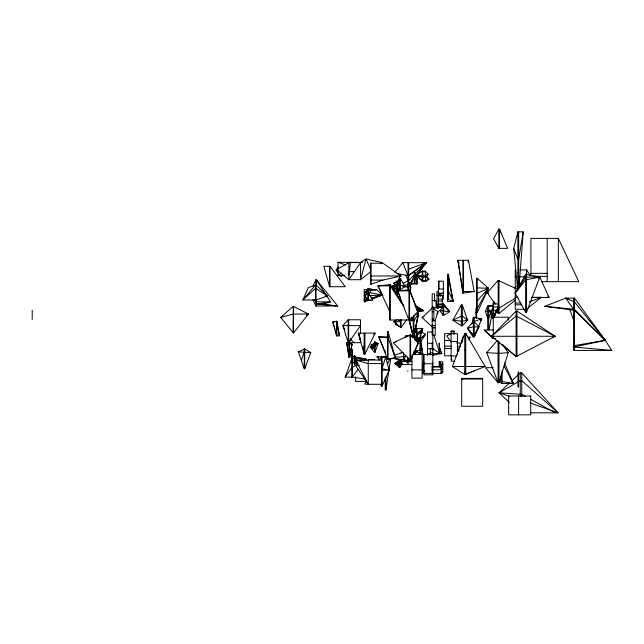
<?xml version="1.0" encoding="UTF-8"?>
<svg xmlns="http://www.w3.org/2000/svg" width="644" height="644" viewBox="0 0 644 644"><rect width="100%" height="100%" fill="white"/><g stroke="black" fill="none" stroke-linecap="round" stroke-linejoin="round"><path stroke-width="0.97" d="M364.085 353.838L364.335 333.109L364.335 354.111L364.89 354.111L375.154 333.109L358.241 333.109L364.085 353.838L364.335 348.726L363.619 346.891M519.04 286.87L523.218 231.856L517.881 231.856L513.719 248.463L517.687 289.897M348.871 275.656L350.433 262.575M468.124 262.293L468.421 260.305L457.924 260.305L462.899 293.141L474.185 291.531L468.421 260.305M385.249 377.98L385.249 389.942L385.909 389.942L390.699 358.748M523.218 231.856L518.662 259.403L517.881 259.403L513.719 248.463M461.659 342.825L462.658 337.214L463.575 337.214M489.086 329.825L491.799 315.439M492.708 310.649L493.071 308.734M414.841 314.143L418.503 313.419L413.923 320.817L409.343 320.817L413.287 337.335L413.923 337.335L418.503 313.419L416.668 312.799M461.772 342.882L462.658 338.237M349.402 357.364L352.099 344.105L349.402 342.672L349.402 357.364L348.919 357.364L346.681 342.672L360.479 342.697L360.479 340.708M471.955 323.819L473.372 317.323L481.712 318.812L474.258 336.941L473.372 336.941L467.407 328.279L473.372 321.75L481.712 318.812L480.786 320.591M491.058 317.363L491.485 315.447M426.038 281.17L422.206 281.17L416.249 275.318L422.206 271.124L425.209 271.124L428.083 274.135L426.038 277.153L425.209 280.695L426.038 281.17L429.001 279.158L426.626 276.083M349.402 355.488L352.099 344.105L346.681 344.105M409.906 291.507L410.783 287.868L409.029 282.466L408.433 282.466L408.433 290.339M472.221 323.586L472.913 320.72M398.298 283.199L399.602 278.369L400.335 278.369L404.883 286.266L400.335 289.953L399.602 289.953L399.602 288.029M440.915 369.334L441.43 367.627L439.876 361.791L439.876 366.742M493.868 317.669L496.226 310.352L498.601 306.963L498.601 303.912L492.869 303.912L492.869 318.45L493.594 318.45L493.594 303.912M397.968 282.12L400.302 274.449M418.27 342.833L419.735 338.028M421.482 332.264L422.657 328.416L414.841 328.416M493.24 367.708L485.512 367.708L498.07 382.745L498.987 382.745L508.221 352.654L502.449 344.484M381.401 368.722L382.037 368.722L385.635 357.05L381.401 357.05L379.075 360.165M495.783 312.09L493.9 317.54L495.349 313.024M493.884 317.548L496.226 310.352L489.561 310.311L492.869 318.45M417.714 342.866L419.566 337.448M421.418 332.03L422.657 328.416L417.103 333.689L416.467 333.689L415.074 331.427M375.09 352.196L378.092 343.494L374.534 341.755L374.534 352.196L375.09 352.196L375.09 341.755M301.303 360.31L304.25 351.914M435.03 320.607L438.178 311.672L433.597 308.798M365.1 379.002L352.365 377.126L345.168 377.126L351.833 358.7M395.843 285.638L392.236 285.638L396.744 294.566L397.38 294.566L400.471 286.242L397.38 281.026L393.629 283.328L396.744 285.638M304.749 368.714L310.762 352.598L304.749 348.879L298.357 351.914L304.25 368.714L304.749 368.714L304.749 348.879M452.41 366.508L464.759 333.391L465.725 333.391L485.133 366.508L464.759 374.607L452.41 366.508L485.133 366.508M526.551 312.268L539.817 277.081L525.633 274.288L515.184 293.278L525.633 312.268L526.551 312.268L526.551 274.288M397.887 282.813L399.602 278.369L399.602 285.147L404.883 286.266L403.064 286.717M417.449 341.964L419.18 337.448M421.265 332.03L422.657 328.416L421.45 333.085L422.657 328.416L421.176 331.918M492.91 307.607L488.724 318.104L487.685 318.104L485.351 311.334L487.685 306.142L492.636 305.908L487.685 305.852L487.685 329.833M416.467 328.416L416.467 341.537L417.103 341.537L418.584 338.036M493.972 317.564L498.601 306.963L492.869 306.963M380.524 384.355L381.401 386.094L382.037 386.094L389.201 370.155L385.635 357.05M410.631 360.173L418.536 342.753L410.631 334.679L393.291 342.753L409.995 360.173L410.631 360.173L410.631 334.679M468.824 339.847L470.04 337.214L468.188 337.214M477.293 312.429L488.538 288.343L477.293 278.28L476.496 278.28L476.496 312.429L477.293 312.429L477.293 278.28M312.992 285.944L315.914 279.842L316.405 279.842L337.689 305.989L315.914 305.989L312.992 299.887M493.908 301.344L493.054 303.066L494.761 302.149M387.181 364.456L390.151 358.499M368.819 294.397L371.491 289.212L367.885 288.85L365.977 292.247L366.798 294.912M348.694 319.778L348.694 342.697L350.956 338.293M498.834 229.159L493.57 238.755L498.834 248.351L507.665 248.351L499.543 229.159L498.834 229.159L498.834 248.351M461.362 304.974L452.861 320.221L461.362 325.8L462.352 325.8L467.592 320.221L462.352 304.974L461.362 304.974L461.362 325.8M480.786 320.487L481.712 318.812L479.852 318.812M486.808 287.602L488.538 288.343L477.293 308.396L475.876 308.468L475.876 317.733L476.632 317.733M404.867 337.4L405.825 335.79L412.249 335.79L412.748 337.681M406.042 355.673L403.651 359.618L407.483 361.55L403.651 359.819L393.009 358.354M436.721 314.031L438.178 311.672M366.927 293.753L365.977 292.247L367.885 289.212L371.491 289.212L367.885 291.225M420.186 331.451L420.186 341.674L420.83 341.674L425.539 334.22L420.186 331.451L415.613 338.245L420.83 338.245L425.539 334.22L422.593 337.553M485.866 292.585L488.538 288.343L476.496 287.844M525.633 277.081L515.184 293.278L525.633 279.874L539.817 277.081L549.082 297.52L531.445 297.52M538.754 278.715L539.817 277.081L526.551 277.081M366.669 380.854L364.544 384.106L368.368 384.106M397.38 290.798L400.471 286.242L398.411 283.473M348.694 342.697L360.479 325.614L342.89 325.614L348.187 342.697L348.187 319.778L360.479 319.778L360.479 333.729M345.168 377.126L351.833 367.652L358.185 363.739M412.715 281.034L410.695 283.883L417.256 283.883L417.256 278.892L415.034 272.645L414.229 272.645L414.229 283.593L410.695 283.883L414.229 276.018L415.034 276.018L417.256 278.892M409.85 285.3L411.017 283.682M416.282 276.413L426.215 262.672L402.75 262.672L394.869 272.356M358.153 369.117L352.365 377.126L352.365 349.523L351.833 349.523L351.833 377.126M364.512 360.302L365.671 358.7L351.833 356.534M403.651 359.819L408.135 363.063L412.265 357.412M414.623 354.176L416.982 350.948M396.422 322.628L395.255 324.165L401.083 327.345L406.871 319.674M293.6 332.859L308.428 314.039L293.253 306.303L280.695 317.412L293.253 332.859L293.6 306.303M338.333 267.035L335.91 270.069L338.333 273.112M409.31 283.875L413.07 279.166M415.573 276.026L426.215 262.672L408.682 269.184M498.07 340.563L498.07 382.745L486.711 352.654L497.434 340.306M515.691 288.464L498.174 280.39L487.194 292.714L495.284 304.073M414.454 353.741L416.354 351.648L413.826 354.417M486.663 288.343L488.538 288.343L477.293 300.764L476.496 300.764M348.187 319.778L342.89 325.614L344.926 330.147M409.399 359.28L408.135 360.664L403.651 359.618L403.651 354.321M493.425 336.893L491.533 336.273L516.118 311.028L516.939 311.028L555.176 336.273L516.118 356.526L491.533 336.273L516.118 316.019L555.176 336.273L553.317 336.949M397.38 284.986L400.471 286.242L397.38 289.237L394.249 287.111L396.744 284.576L400.471 286.242L398.926 286.242M399.86 359.489L399.86 367.483L398.636 365.575L395.038 363.562L399.86 359.489L402.242 363.941L399.86 367.483L399.328 367.483L395.038 363.562L398.636 361.55L399.86 361.872M509.315 402.468L499.1 392.792L509.315 383.188M511.505 381.127L520.263 372.9L521.745 372.9L558.05 412.828L530.6 412.828M373.689 334.486L375.154 333.109M432.116 326.87L422.15 317.589L432.116 308.315M374.534 352.196L371.041 348.187L374.534 348.187L370.252 347.188L374.534 344.363L378.092 343.494L375.09 346.182L370.252 347.188L374.534 343.445M409.576 289.768L418.294 312.268L409.576 320.012L409.576 289.768L397.493 290.903L408.94 320.012L408.94 289.768M306.947 315.327L308.428 314.039L293.253 314.039L280.695 317.412M528.112 308.025L541.21 297.287L531.453 297.287M364.327 295.741L368.376 292.835L372.747 300.346L367.885 300.346L364.327 295.741L366.46 297.858M496.894 310.835L498.174 313.419L498.987 313.419L515.208 300.241M341.666 275.777L340.757 276.147L342.479 275.447M370.67 271.744L360.576 279.697L348.871 279.697L336.715 269.659L348.871 262.575L360.576 262.575L366.009 259.017L382.319 262.575L380.765 263.798M488.764 291.651L487.194 292.714L488.764 293.801M363.176 360.382L365.671 358.7L366.299 360.568M357.05 360.672L354.764 355.569L354.224 355.569L354.224 364.375L357.05 362.878M362.524 262.317L337.995 262.317L337.995 275.391L341.312 273.241M396.704 319.674L393.661 321.63L400.504 327.345L400.504 319.561M515.136 298.365L498.987 308.13L498.174 308.13M422.875 264.66L426.215 262.672L408.682 280.583L403.112 283.296M422.15 317.589L423.808 316.607M443.668 315.238L449.641 311.688L443.668 303.904L443.032 303.904L443.032 315.238L443.668 315.238L443.668 303.904M413.77 352.823L416.177 351.415M426.714 274.924L428.083 274.135L425.209 276.091L416.249 275.318L422.206 280.695L425.209 280.695L429.001 279.158L425.209 276.091L425.209 271.124M374.534 343.035L371.041 345.047L372.441 346.303M509.227 396.253L499.1 392.792L520.263 380.66L521.745 380.66L558.05 412.828L530.125 402.983M306.681 315.037L308.428 314.039M342.906 275.213L341.199 276.147L343.011 275.391M374.534 347.188L370.252 347.188L378.092 343.494M451.114 333.705L446.727 335.975L451.114 341.98M370.252 347.188L372.82 345.9M488.538 288.343L476.496 293.487M464.759 333.391L464.759 374.607L475.425 370.364M396.744 282.088L393.629 283.328L396.744 284.986M529.32 301.98L541.21 297.287M368.014 289.542L364.238 289.542L364.238 301.931L370.405 299.758M372.248 299.025L382.383 295.033L376.523 289.542L370.855 289.542M399.328 365.575L395.038 363.562L399.328 361.872M374.728 290.243L376.523 289.542L370.694 290.645M573.571 347.1L605.223 340.338L574.512 310.36L544.744 306.311L565.794 298.132L574.512 298.132L605.223 340.338L611.8 350.433L573.571 350.433L573.571 298.132M315.995 299.975L327.546 295.926L315.995 284.962L308.291 287.61L302.865 299.975L315.995 299.975L315.995 284.962M371.129 284.189L382.922 280.092L401.027 275.986L382.922 263.203L370.493 263.203L370.493 284.189L371.129 284.189L371.129 263.203M367.635 299.919L364.238 300.837M371.322 298.695L382.383 295.033L369.737 292.666M394.579 355.15L402.87 352.453M354.264 362.057L351.833 362.612M359.972 360.382L365.671 358.7L356.164 358.603M393.291 342.753L396.076 341.98M367.635 299.082L364.238 299.838M371.322 298.067L382.383 295.033L380.443 295.033M432.832 355.432L439.9 353.5L432.832 348.686L427.503 348.686M413.448 351.89L416.096 351.181M420.001 350.256L414.712 351.334L420.001 337.963L420.001 353.041L422.488 353.041L420.983 340.829M553.22 336.675L555.176 336.273L516.939 336.273M404.215 285.413L408.071 284.664L408.071 262.672M467.592 320.221L462.352 321.235L452.861 320.221L461.362 316.14L462.352 316.14L467.592 320.221L466.634 318.563M367.788 291.201L364.238 291.756M336.498 321.267L332.779 321.903L336.498 335.854L339.412 335.854L336.933 321.267L336.498 321.267L336.498 335.854M316.405 304.121L322.894 304.226L337.689 305.989L316.405 304.121L330.565 301.875L316.405 279.842L316.405 285.847M468.188 337.504L470.04 337.214M388.05 359.255L395.424 358.12L388.05 331.539L387.551 331.539L387.551 359.255L388.05 359.255L388.05 331.539M417.642 311.374L423.486 310.649L415.187 305.473M403.651 305.683L390.272 284.616L377.915 285.888L389.636 311.342M417.642 311.213L423.486 310.649L414.873 305.473M508.221 352.654L498.987 353.371L486.711 352.654M369.737 295.693L382.383 295.033M394.933 357.178L404.585 356.72M432.832 353.781L439.9 353.5L438.129 353.5M541.451 281.653L578.763 281.653L558.348 238.385L530.914 238.385L530.914 275.753M330.01 266.302L323.819 266.302L329.567 286.717L345.256 286.717L330.01 266.302L330.01 286.717M519.95 269.908L526.575 269.908L530.294 275.576M348.871 271.615L354.393 271.615M517.881 272.404L518.662 272.404M530.914 273.338L547.207 273.338M448.457 274.207L447.548 274.207L447.548 301.424L453.118 301.424L448.457 274.207L448.457 299.549L453.118 301.424L448.457 278.458L447.548 278.458M337.995 275.391L344.862 275.391M370.493 275.986L401.027 275.986M533.787 276.34L547.207 276.34M515.224 276.791L517.116 276.791M519.008 276.791L524.683 276.791M408.071 277.145L408.682 277.145M426.038 277.153L422.206 277.153L416.249 275.318M371.129 280.092L382.922 280.092M414.229 283.368L415.034 283.368M517.881 283.312L518.662 283.312M414.229 283.593L417.256 283.883L415.034 276.018M403.064 286.266L404.883 286.266M515.224 286.894L517.116 286.894M403.249 286.918L408.071 286.918M515.224 288.552L518.058 288.552M438.443 289.003L443.386 289.003M447.548 291.032L448.457 291.032L453.118 301.424L451.846 295.773M474.185 291.531L462.899 291.531L457.924 260.305L458.922 263.01M365.977 292.247L367.885 292.247M438.443 293.141L443.386 293.141M438.443 293.584L443.386 293.584M364.238 294.115L364.874 294.115M440.665 294.187L439.079 294.187L439.079 296.168M439.079 294.783L438.443 294.783L438.443 281.17L443.386 281.17L443.386 299.138M437.002 295.371L442.356 295.371L442.356 307.405L437.002 307.405M437.002 295.588L442.356 295.588M325.623 295.926L327.546 295.926L315.584 288.279L302.865 299.975L315.584 284.962L315.584 299.975M364.238 295.95L364.874 295.95M398.113 296.667L400.093 296.667M398.113 297.198L400.093 297.198M515.224 297.287L518.058 297.287M438.395 299.138L442.356 299.138M447.548 299.549L448.457 299.549M367.885 300.185L368.376 300.185M364.238 300.337L364.874 300.337M432.196 300.547L436.02 300.547L436.02 307.719L434.104 307.719M438.395 301.038L442.356 301.038M389.636 302.028L390.272 302.028M515.224 303.066L520.899 303.066M438.395 303.904L442.356 303.904M316.405 304.226L322.894 304.226L330.565 301.875L315.914 301.875L314.208 299.428M515.224 304.789L521.841 304.789M437.002 304.894L442.356 304.894M443.032 304.894L443.668 304.894M443.032 305.699L443.668 305.699L449.641 311.688L439.763 310.537L443.032 307.116L443.668 307.116M437.002 306.697L442.356 306.697M443.032 306.697L443.668 306.697M432.196 307.116L433.863 307.116L433.863 319.408L432.196 319.408M437.002 307.116L442.356 307.116M432.196 307.405L432.832 307.116M524.683 309.289L515.224 309.289L515.224 269.908M544.744 306.311L574.512 309.362L605.223 340.338L573.571 345.731M498.174 309.619L498.987 309.619M443.032 310.537L439.763 310.537L443.032 315.238M416.668 310.649L423.486 310.649L415.42 306.898M485.351 311.334L487.685 311.334M432.196 311.688L433.863 311.688M475.876 312.726L476.632 312.726M494.954 314.546L492.869 314.546L489.561 310.311M412.748 320.012L411.105 317.516L412.748 320.012L389.636 320.012L389.636 284.616M432.196 320.817L435.223 320.817L435.223 335.283L432.196 335.283L432.196 293.906L434.547 293.906L434.547 301.312M334.639 321.903L332.779 321.903L335.065 329.213M336.498 322.531L336.933 322.531M461.362 322.91L462.352 322.91M395.255 324.165L397.002 324.165M348.187 324.383L348.694 324.383M432.196 324.616L432.832 324.616L432.832 374.832L424.082 374.832L424.082 354.578L432.832 354.578M432.196 325.453L435.223 325.453M432.196 327.812L435.223 327.812M336.498 327.877L336.933 327.877M495.928 338.559L493.256 338.575L484.457 330.01L493.256 330.01M451.114 331.797L454.076 331.797M432.832 331.99L427.503 331.99L427.503 355.432M364.335 334.936L364.89 334.936M491.533 336.273L516.118 336.273M388.05 336.852L378.736 336.852L387.551 359.255M573.571 340.338L574.512 340.338M444.634 340.515L450.188 340.515M451.114 341.497L457.465 341.497M456.572 342.938L460.21 342.938L460.21 345.844M427.503 343.252L432.832 343.252M375.09 343.494L371.041 345.047L372.787 345.047M420.001 343.397L420.572 343.397L422.488 351.334M348.919 345.844L349.402 345.844M364.335 346.134L364.89 346.134M444.634 346.118L451.114 346.118M457.216 346.81L460.21 346.81M420.001 348.219L420.572 348.219M432.832 348.541L430.305 348.541L430.305 354.86M444.634 348.541L451.114 348.541M439.248 348.686L439.876 348.686L441.881 353.781L439.248 353.781L439.248 343.252L439.876 353.781M457.216 349.193L459.212 349.193M420.001 349.394L420.572 349.394M432.196 349.909L432.832 349.909M439.248 349.909L439.876 349.909L441.881 353.781M464.759 349.95L465.725 349.95M351.833 350.505L352.365 350.505M457.216 350.827L459.212 350.827M417.36 351.334L414.712 351.334L420.001 353.041M298.357 351.914L310.762 352.598L309.039 352.276M401.003 352.614L403.007 352.614M430.305 352.823L432.832 352.823M348.919 352.944L349.402 352.944M419.196 353.476L421.039 353.476M419.196 353.765L423.398 353.765L423.398 370.075M427.503 353.781L430.168 353.781M412.828 354.498L422.158 354.498L422.158 378.125L411.894 378.125L411.894 355.456M352.365 355.762L351.833 355.762L349.998 352.646M451.114 355.77L444.634 355.77L444.634 333.689L457.465 333.705L457.465 354.989M456.62 355.955L451.114 355.955L451.114 330.903L454.076 330.903L454.076 334.308M379.364 359.714L377.006 356.8L385.909 356.8L385.909 358.66M354.224 356.937L354.764 356.937M393.581 358.12L395.424 358.12L393.178 351.648M354.224 358.652L356.591 360.882M363.691 358.7L365.671 358.7M451.211 359.215L452.016 359.215M368.424 359.449L374.47 359.449M368.263 360.036L368.263 384.283L355.593 360.036L381.667 360.036L381.667 384.283L368.263 384.283L355.593 365.542L359.489 365.542M354.224 360.382L357.05 361.88M399.328 360.479L399.86 360.479L402.242 363.941L399.328 363.941M454.745 361.155L451.211 361.155L451.211 355.432M399.328 361.34L402.242 363.941L401.051 362.91M407.016 361.606L401.003 361.606L401.003 359.634M409.021 361.606L412.023 361.606M407.483 361.864L408.135 361.864M439.248 361.823L442.766 361.823L442.766 372.86L441.003 372.86M439.248 362.29L439.876 362.29L441.43 367.627L440.053 364.681M354.764 362.379L357.05 362.379M424.694 362.653L422.931 362.653L422.931 373.568L424.694 373.568M432.196 362.717L432.832 362.717M354.224 363.16L354.764 363.16M381.667 363.578L368.263 363.578L355.593 360.036M395.038 363.562L398.636 363.562M424.082 363.763L432.832 363.763M422.931 363.812L424.694 363.812M439.876 363.957L442.766 363.957M402.009 364.544L412.023 364.544M399.328 364.713L399.86 364.713M439.876 364.778L442.766 364.778M399.86 365.575L398.636 365.575L398.636 361.55M441.003 365.607L442.766 365.607M432.832 366.001L432.196 366.001L432.196 373.955L432.832 373.955M432.196 366.581L441.229 366.581L441.229 373.399L424.082 373.399M432.196 366.991L441.229 366.991M441.003 367.346L442.766 367.346M432.196 367.627L432.832 367.627M441.003 368.94L442.766 368.94M432.196 369.133L432.832 369.133M432.196 369.254L432.832 369.254M411.894 369.881L422.158 369.881M432.196 369.825L441.229 369.825M432.196 370.067L432.832 370.067M381.401 370.155L389.201 370.155L382.037 368.722M422.931 370.992L424.694 370.992M407.483 371.065L408.135 371.065M441.003 371.701L442.766 371.701M464.759 372.055L465.725 372.055M518.629 372.86L517.993 372.86L517.993 386.923L518.629 386.923L518.629 371.701M461.692 378.414L482.67 378.414L482.67 406.259L461.692 406.259L461.692 378.414L462.473 379.05L462.473 378.414M461.692 379.05L482.67 379.05M366.428 381.409L355.649 381.409L355.649 376.853M500.412 378.656L501.282 383.47L513.453 383.47L504.445 362.83M354.264 358.579L351.833 358.563L349.998 354.039M499.1 392.792L521.745 394.37L525.263 396.318M574.512 347.1L611.8 350.433M416.668 309.844L423.486 310.649L419.904 309.039M395.843 286.121L392.236 285.638L396.744 290.798L409.576 290.903L418.294 312.268M377.006 356.8L378.841 357.074M393.581 357.831L395.424 358.12L388.05 337.883L378.736 336.852L383.542 347.832M392.035 358.314L405.551 360.431M397.227 273.66L408.682 275.688L426.215 262.672L408.071 275.688L402.75 262.672M366.822 292.118L364.874 291.756L364.874 301.931M398.926 285.936L400.471 286.242M573.571 309.362L565.794 298.132L567.742 298.55M416.024 308.194L423.486 310.649L419.808 309.088M337.995 262.317L345.562 264.869M395.376 322.258L393.661 321.63L400.504 321.63L398.233 319.561M565.794 298.132L574.512 301.923L605.223 340.338L595.587 327.627M325.767 295.049L327.546 295.926M530.543 399.232L555.192 412.828M416.169 341.352L418.536 342.753M502.731 344.765L516.118 356.526L516.118 311.028M350.408 339.388L354.111 342.697M484.457 330.01L493.256 338.559L493.256 336.917M547.714 296.111L549.082 297.52M474.258 321.75L478.967 326.846L474.258 336.941L474.258 317.323M444.996 306.407L449.641 311.688M590.17 320.479L593.784 325.244M470.136 332.167L473.372 336.941L473.372 317.323M403.981 306.697L390.272 285.888L377.915 285.888L382.874 295.403M512.374 381.779L513.453 383.47L501.282 381.385L500.348 376.603M359.255 334.719L358.241 333.109L360.39 338.623M355.198 357.71L356.51 360.044M510.145 377.416L513.453 383.47L503.994 366.017M397.493 290.903L399.779 295.177M359.746 338.889L360.994 341.417M370.67 269.401L366.009 259.017L360.576 279.697L360.576 262.575L348.871 279.697L348.871 262.575M384.347 349.66L385.547 352.405M408.433 289.84L407.153 286.838L408.433 282.636L409.029 282.636L410.783 287.868M440.271 364.874L441.43 367.627M405.897 275.06L408.071 280.583M569.682 309.104L573.571 320.076M433.75 334.8L439.594 352.566M335.637 331.04L336.498 333.777M500.316 232.041L499.543 229.159L499.543 248.351M466.232 335.339L465.725 333.391L465.725 374.607M457.924 260.305L458.874 264.024M414.382 333.101L416.233 340.604M414.953 336.12L415.815 339.976M414.744 336.063L415.509 339.887M420.572 343.397L422.488 353.041M337.11 323.481L339.412 335.854M414.245 334.18L415.267 339.952M346.681 342.672L348.75 354.498M414.148 334.204L415.074 340M414.148 334.284L415.074 340.145M414.108 334.276L414.841 339.163M439.248 343.252L439.876 349.909M574.512 298.132L574.512 350.433M558.348 238.385L558.348 281.653M547.207 238.385L547.207 281.653M526.575 269.908L526.575 274.827M525.633 274.288L525.633 312.268M521.745 372.9L521.745 396.857M520.263 372.9L520.263 396.261M518.662 231.856L518.662 288.069M518.629 396.004L518.629 414.841M517.881 231.856L517.881 289.897M516.939 311.028L516.939 356.526M508.341 320.1L508.341 317.226L493.256 317.226L493.256 334.759M502.103 370.469L502.103 383.47M501.282 374.438L501.282 383.47M498.987 280.39L498.987 313.419M498.987 341.545L498.987 382.745M498.174 280.39L498.174 313.419M488.724 305.852L488.724 329.8M476.632 308.468L476.632 318.353M463.535 260.305L463.535 293.141M462.899 260.305L462.899 293.141M462.658 337.214L462.658 341.006M462.352 304.974L462.352 325.8M440.665 293.584L440.665 296.361M439.248 361.791L439.248 366.766M439.079 281.17L439.079 289.003M432.832 318.965L432.832 321.01M432.196 343.252L432.196 348.959M422.842 271.124L422.842 281.17M422.206 271.124L422.206 281.17M420.83 331.451L420.83 341.674M420.572 340.684L420.572 353.041M417.103 328.416L417.103 341.537M415.034 272.645L415.034 283.593M413.923 315.254L413.923 337.335M413.287 316.18L413.287 337.335M412.249 335.79L412.249 337.545M409.995 334.679L409.995 360.173M409.029 282.466L409.029 288.89M408.682 262.672L408.682 283.843M408.135 357.935L408.135 363.063M407.483 356.985L407.483 363.063M405.825 335.79L405.825 337.15M401.083 300.225L401.083 302.519M401.083 319.561L401.083 327.345M400.335 278.369L400.335 289.953M399.328 359.489L399.328 367.483M397.38 281.026L397.38 294.566M396.744 281.026L396.744 294.566M390.272 284.616L390.272 320.012M385.909 376.982L385.909 389.942M382.037 357.05L382.037 386.094M381.401 357.05L381.401 359.972M381.401 384.098L381.401 386.094M368.376 288.85L368.376 300.346M367.885 288.85L367.885 300.346M364.89 333.109L364.89 354.111M362.765 347.076L362.765 348.154M354.764 355.569L354.764 364.375M348.919 342.672L348.919 357.364M336.933 321.267L336.933 335.854M329.567 266.302L329.567 286.717M316.405 299.871L316.405 305.989M315.914 279.842L315.914 285.847M315.914 299.871L315.914 305.989M304.25 348.879L304.25 368.714M293.253 306.303L293.253 332.859M32.2 310.239L32.2 319.384M418.503 313.419L413.923 336.627L413.287 336.627L409.343 320.817L413.287 335.283L413.923 335.283L418.503 313.419M478.967 326.846L474.258 334.808L473.372 334.808L467.407 328.279L473.372 326.846L478.967 326.846M416.926 337.094L415.613 338.245L416.926 337.094M438.395 291.531L437.002 291.531L437.002 308.371L438.395 308.371L438.395 291.531M530.728 396.004L508.663 396.004L508.663 414.841L530.728 414.841L530.728 396.004"/></g></svg>
